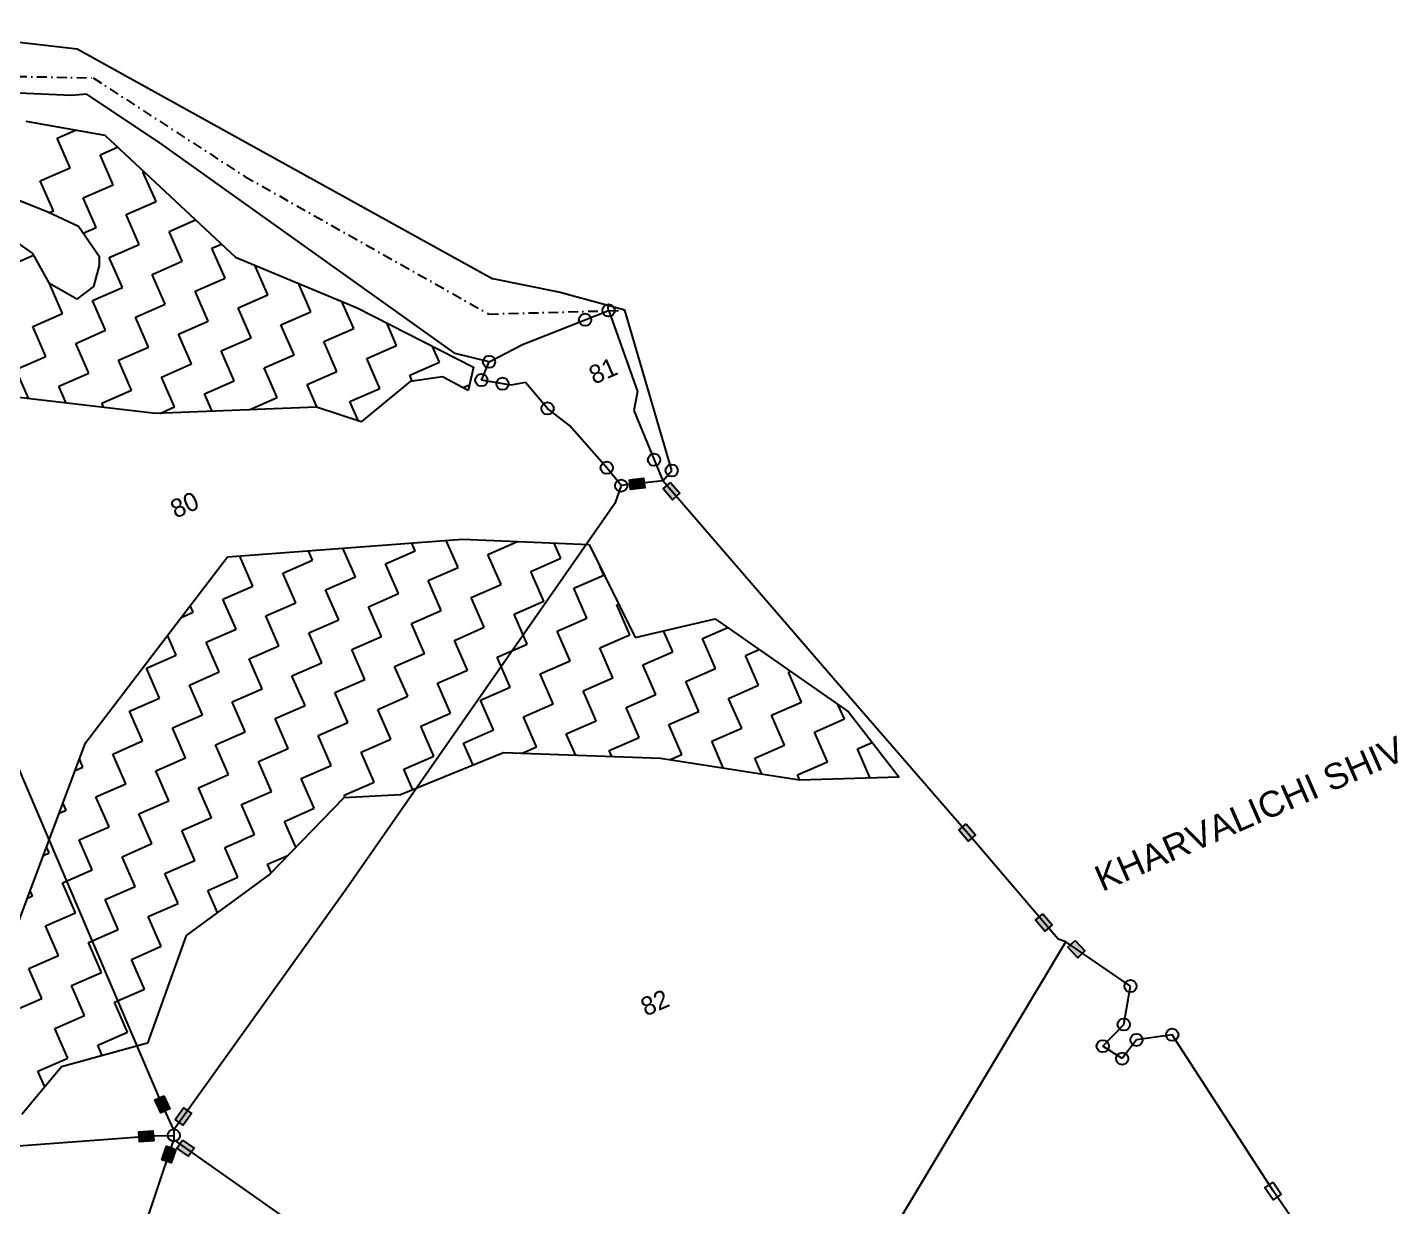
# Model space of a CAD drawing. Header units: metres. Extents: x 317389 to 323374, y 1888575 to 1892651.
# Drawn here: x 321421 to 322117, y 1891350 to 1891949 of the extents above; entities that cross this region are included whole.
import ezdxf

# ---------------------------------------------------------------- set-up
doc = ezdxf.new("R2010")
doc.units = ezdxf.units.M
doc.header["$MEASUREMENT"] = 0
doc.linetypes.add('DASHDOT', pattern=[1, 0.5, -0.25, 0, -0.25])
for name, color, linetype in [('POLY_HATCH', 12, 'Continuous'), ('POLY_PARCEL', 6, 'Continuous'), ('POLY_WATER', 4, 'Continuous'), ('TEXT_MAPOUT', 7, 'Continuous'), ('TEXT_PARCEL', 7, 'Continuous'), ('V_BOUND_LINE', 7, 'Continuous'), ('V_BOUND_STREAM_LINE', 7, 'DASHDOT')]:
    doc.layers.add(name, color=color, linetype=linetype)
doc.styles.get("Standard").update_dxf_attribs({"font": 'arial.ttf'})
doc.styles.add('TEXT_MAP', font='')
doc.styles.get('TEXT_MAP').set_extended_font_data('Kruti Dev 050')

msp = doc.modelspace()

# ---------------------------------------------------------------- hatches: boundary and pattern name
for points in [[(321734.27, 1891714.91), (321733.71, 1891719.9), (321726.49, 1891719.08), (321727.06, 1891714.09)], [(321748.39, 1891708.9), (321752.19, 1891712.18), (321747.44, 1891717.68), (321743.64, 1891714.39)], [(321898.6, 1891535.43), (321902.42, 1891538.7), (321897.7, 1891544.21), (321893.88, 1891540.95)], [(321937.57, 1891489.73), (321941.4, 1891492.99), (321936.69, 1891498.51), (321932.87, 1891495.26)], [(321954.36, 1891476.2), (321958.03, 1891479.63), (321953.07, 1891484.94), (321949.4, 1891481.5)], [(321488.27, 1891397.34), (321492.85, 1891399.42), (321489.83, 1891406.03), (321485.26, 1891403.95)], [(321503.94, 1891397), (321499.85, 1891399.93), (321495.62, 1891394.02), (321499.71, 1891391.1)], [(321477.09, 1891387.7), (321477.47, 1891382.69), (321484.71, 1891383.23), (321484.33, 1891388.24)], [(321502.48, 1891375.3), (321505.37, 1891379.41), (321499.42, 1891383.58), (321496.54, 1891379.47)], [(321488.91, 1891373.51), (321493.67, 1891371.9), (321495.99, 1891378.78), (321491.23, 1891380.39)]]:
    msp.add_hatch(color=256).paths.add_polyline_path(points)

# ---------------------------------------------------------------- linework, layer by layer
for points in [[(321726.49, 1891719.08), (321733.71, 1891719.9), (321734.27, 1891714.91), (321727.06, 1891714.09)], [(321747.44, 1891717.68), (321752.19, 1891712.18), (321748.39, 1891708.9), (321743.64, 1891714.39)], [(321897.7, 1891544.21), (321902.42, 1891538.7), (321898.6, 1891535.43), (321893.88, 1891540.95)], [(321936.69, 1891498.51), (321941.4, 1891492.99), (321937.57, 1891489.73), (321932.87, 1891495.26)], [(321953.07, 1891484.94), (321958.03, 1891479.63), (321954.36, 1891476.2), (321949.4, 1891481.5)], [(321489.83, 1891406.03), (321492.85, 1891399.42), (321488.27, 1891397.34), (321485.26, 1891403.95)], [(321495.62, 1891394.02), (321499.85, 1891399.93), (321503.94, 1891397), (321499.71, 1891391.1)], [(321484.71, 1891383.23), (321477.47, 1891382.69), (321477.09, 1891387.7), (321484.33, 1891388.24)], [(321499.42, 1891383.58), (321505.37, 1891379.41), (321502.48, 1891375.3), (321496.54, 1891379.47)], [(321495.99, 1891378.78), (321493.67, 1891371.9), (321488.91, 1891373.51), (321491.23, 1891380.39)], [(322053.61, 1891362.09), (322057.75, 1891356.13), (322053.62, 1891353.26), (322049.48, 1891359.23)]]:
    msp.add_lwpolyline(points, close=True)
for centre in [(321715.93, 1891805.13), (321703.97, 1891800.38), (321655.14, 1891778.98), (321651.25, 1891769.73), (321661.98, 1891767.87), (321684.91, 1891755.34), (321739.02, 1891729.25), (321714.99, 1891725.18), (321747.99, 1891723.76), (321722.36, 1891716.08), (321981.18, 1891461.78), (321977.76, 1891442.27), (321984.23, 1891434.44), (322002.41, 1891437.06), (321967.06, 1891431.25), (321976.95, 1891424.92), (321494.96, 1891385.95)]:
    msp.add_circle(centre, 3.11)
at = {"layer": 'POLY_HATCH'}
for p, q in [((321419.71, 1891901.22), (321459.92, 1891894.1)), ((321459.92, 1891894.1), (321526.32, 1891832.21)), ((321412.78, 1891862.42), (321430.99, 1891855.29)), ((321430.99, 1891855.29), (321446.48, 1891847.91)), ((321446.48, 1891847.91), (321456.92, 1891832.66)), ((321423.3, 1891834.01), (321406.87, 1891845.69)), ((321431.81, 1891818.86), (321423.3, 1891834.01)), ((321457.06, 1891828.01), (321454.18, 1891817.32)), ((321456.92, 1891832.66), (321457.06, 1891828.01)), ((321526.32, 1891832.21), (321588.17, 1891806.48)), ((321445.71, 1891810.79), (321431.81, 1891818.86)), ((321454.18, 1891817.32), (321445.71, 1891810.79)), ((321588.17, 1891806.48), (321647.22, 1891776.26)), ((321631.47, 1891771.32), (321615.06, 1891768.98)), ((321644.61, 1891764.5), (321631.47, 1891771.32)), ((321647.22, 1891776.26), (321644.61, 1891764.5)), ((321615.06, 1891768.98), (321590.15, 1891748.44)), ((321485.7, 1891752.74), (321414.63, 1891760.97)), ((321567.52, 1891755.94), (321485.7, 1891752.74)), ((321590.15, 1891748.44), (321567.52, 1891755.94)), ((321522.25, 1891679.98), (321641.73, 1891688.82)), ((321641.73, 1891688.82), (321705.98, 1891686.11)), ((321705.98, 1891686.11), (321729.38, 1891638.99)), ((321450.01, 1891585.47), (321522.25, 1891679.98)), ((321729.38, 1891638.99), (321770.12, 1891648.39)), ((321770.12, 1891648.39), (321837.88, 1891601.19)), ((321837.88, 1891601.19), (321863.54, 1891567.95)), ((321414.52, 1891490.24), (321450.01, 1891585.47)), ((321662.47, 1891580.38), (321610.17, 1891558.94)), ((321742.24, 1891577.47), (321662.47, 1891580.38)), ((321812.95, 1891566.4), (321742.24, 1891577.47)), ((321863.54, 1891567.95), (321812.95, 1891566.4)), ((321581.35, 1891557.53), (321543.66, 1891518.69)), ((321610.17, 1891558.94), (321581.35, 1891557.53)), ((321543.66, 1891518.69), (321501.2, 1891487.55)), ((321501.2, 1891487.55), (321481.65, 1891432.85)), ((321481.65, 1891432.85), (321437.89, 1891420.73)), ((321437.89, 1891420.73), (321417.64, 1891396.49))]:
    msp.add_line(p, q, dxfattribs=at)
at = {"layer": 'POLY_HATCH', "linetype": 'Continuous'}
for p, q in [((321435.64, 1891892.71), (321444.9, 1891896.76)), ((321442.27, 1891877.54), (321435.64, 1891892.71)), ((321457.45, 1891884.17), (321466.39, 1891888.07)), ((321464.08, 1891868.99), (321457.45, 1891884.17)), ((321427.09, 1891870.9), (321442.27, 1891877.54)), ((321479.26, 1891875.62), (321479.59, 1891875.77)), ((321485.89, 1891860.44), (321479.26, 1891875.62)), ((321433.72, 1891855.73), (321427.09, 1891870.9)), ((321448.9, 1891862.36), (321464.08, 1891868.99)), ((321455.53, 1891847.18), (321448.9, 1891862.36)), ((321431.82, 1891854.89), (321433.72, 1891855.73)), ((321470.71, 1891853.81), (321485.89, 1891860.44)), ((321448.95, 1891844.3), (321455.53, 1891847.18)), ((321477.34, 1891838.63), (321470.71, 1891853.81)), ((321492.52, 1891845.26), (321506, 1891851.15)), ((321499.15, 1891830.08), (321492.52, 1891845.26)), ((321409.99, 1891827.28), (321423.71, 1891833.28)), ((321462.16, 1891832), (321477.34, 1891838.63)), ((321514.33, 1891836.71), (321519.21, 1891838.84)), ((321520.96, 1891821.53), (321514.33, 1891836.71)), ((321468.79, 1891816.82), (321462.16, 1891832)), ((321483.97, 1891823.45), (321499.15, 1891830.08)), ((321542.77, 1891812.99), (321536.16, 1891828.11)), ((321490.61, 1891808.27), (321483.97, 1891823.45)), ((321505.78, 1891814.9), (321520.96, 1891821.53)), ((321431.81, 1891818.74), (321431.93, 1891818.79)), ((321438.44, 1891803.56), (321431.81, 1891818.74)), ((321453.62, 1891810.19), (321468.79, 1891816.82)), ((321512.42, 1891799.72), (321505.78, 1891814.9)), ((321527.59, 1891806.36), (321542.77, 1891812.99)), ((321564.58, 1891804.44), (321558.26, 1891818.92)), ((321460.25, 1891795.01), (321453.62, 1891810.19)), ((321475.43, 1891801.64), (321490.61, 1891808.27)), ((321534.23, 1891791.18), (321527.59, 1891806.36)), ((321586.39, 1891795.89), (321580.35, 1891809.73)), ((321423.26, 1891796.93), (321438.44, 1891803.56)), ((321482.06, 1891786.46), (321475.43, 1891801.64)), ((321497.24, 1891793.09), (321512.42, 1891799.72)), ((321549.4, 1891797.81), (321564.58, 1891804.44)), ((321608.2, 1891787.34), (321603.21, 1891798.79)), ((321429.89, 1891781.75), (321423.26, 1891796.93)), ((321445.07, 1891788.38), (321460.25, 1891795.01)), ((321503.87, 1891777.91), (321497.24, 1891793.09)), ((321556.04, 1891782.63), (321549.4, 1891797.81)), ((321571.22, 1891789.26), (321586.39, 1891795.89)), ((321451.7, 1891773.2), (321445.07, 1891788.38)), ((321466.88, 1891779.83), (321482.06, 1891786.46)), ((321519.05, 1891784.55), (321534.23, 1891791.18)), ((321525.68, 1891769.37), (321519.05, 1891784.55)), ((321577.85, 1891774.08), (321571.22, 1891789.26)), ((321593.03, 1891780.71), (321608.2, 1891787.34)), ((321630.01, 1891778.8), (321626.49, 1891786.87)), ((321414.71, 1891775.11), (321429.89, 1891781.75)), ((321473.51, 1891764.65), (321466.88, 1891779.83)), ((321488.69, 1891771.28), (321503.87, 1891777.91)), ((321540.86, 1891776), (321556.04, 1891782.63)), ((321599.66, 1891765.53), (321593.03, 1891780.71)), ((321614.84, 1891772.17), (321630.01, 1891778.8)), ((321421.22, 1891760.2), (321414.71, 1891775.11)), ((321436.52, 1891766.57), (321451.7, 1891773.2)), ((321495.32, 1891756.1), (321488.69, 1891771.28)), ((321547.49, 1891760.82), (321540.86, 1891776)), ((321562.67, 1891767.45), (321577.85, 1891774.08)), ((321616.16, 1891769.14), (321614.84, 1891772.17)), ((321440.26, 1891758), (321436.52, 1891766.57)), ((321458.33, 1891758.02), (321473.51, 1891764.65)), ((321510.5, 1891762.73), (321525.68, 1891769.37)), ((321567.73, 1891755.87), (321562.67, 1891767.45)), ((321584.48, 1891758.9), (321599.66, 1891765.53)), ((321641.89, 1891765.91), (321645.25, 1891767.38)), ((321459.3, 1891755.79), (321458.33, 1891758.02)), ((321514.38, 1891753.86), (321510.5, 1891762.73)), ((321533.25, 1891754.6), (321547.49, 1891760.82)), ((321588.86, 1891748.87), (321584.48, 1891758.9)), ((321487.8, 1891752.82), (321495.32, 1891756.1)), ((321639.45, 1891674.46), (321633.44, 1891688.2)), ((321654.62, 1891681.09), (321669.62, 1891687.64)), ((321528.48, 1891680.21), (321529.11, 1891680.48)), ((321535.11, 1891665.03), (321528.48, 1891680.21)), ((321565.47, 1891678.29), (321563.4, 1891683.02)), ((321587.28, 1891669.74), (321580.91, 1891684.32)), ((321602.46, 1891676.38), (321617.63, 1891683.01)), ((321617.63, 1891683.01), (321615.93, 1891686.91)), ((321661.26, 1891665.91), (321654.62, 1891681.09)), ((321691.61, 1891679.18), (321688.26, 1891686.86)), ((321550.29, 1891671.66), (321565.47, 1891678.29)), ((321609.09, 1891661.2), (321602.46, 1891676.38)), ((321624.27, 1891667.83), (321639.45, 1891674.46)), ((321676.43, 1891672.54), (321691.61, 1891679.18)), ((321713.42, 1891670.63), (321711.61, 1891674.77)), ((321556.92, 1891656.48), (321550.29, 1891671.66)), ((321572.1, 1891663.11), (321587.28, 1891669.74)), ((321630.9, 1891652.65), (321624.27, 1891667.83)), ((321683.07, 1891657.36), (321676.43, 1891672.54)), ((321698.25, 1891664), (321713.42, 1891670.63)), ((321519.93, 1891658.4), (321535.11, 1891665.03)), ((321578.73, 1891647.93), (321572.1, 1891663.11)), ((321593.91, 1891654.57), (321609.09, 1891661.2)), ((321646.08, 1891659.28), (321661.26, 1891665.91)), ((321652.71, 1891644.1), (321646.08, 1891659.28)), ((321704.88, 1891648.82), (321698.25, 1891664)), ((321504.75, 1891651.77), (321503.27, 1891655.15)), ((321526.56, 1891643.22), (321519.93, 1891658.4)), ((321541.74, 1891649.85), (321556.92, 1891656.48)), ((321600.54, 1891639.39), (321593.91, 1891654.57)), ((321615.72, 1891646.02), (321630.9, 1891652.65)), ((321667.89, 1891650.73), (321683.07, 1891657.36)), ((321720.06, 1891655.45), (321721, 1891655.86)), ((321726.69, 1891640.27), (321720.06, 1891655.45)), ((321498.65, 1891649.1), (321504.75, 1891651.77)), ((321548.37, 1891634.67), (321541.74, 1891649.85)), ((321563.55, 1891641.3), (321578.73, 1891647.93)), ((321622.35, 1891630.84), (321615.72, 1891646.02)), ((321674.52, 1891635.55), (321667.89, 1891650.73)), ((321689.7, 1891642.19), (321704.88, 1891648.82)), ((321496.2, 1891629.96), (321491.77, 1891640.1)), ((321511.38, 1891636.59), (321526.56, 1891643.22)), ((321570.18, 1891626.12), (321563.55, 1891641.3)), ((321585.36, 1891632.76), (321600.54, 1891639.39)), ((321637.53, 1891637.47), (321652.71, 1891644.1)), ((321696.33, 1891627.01), (321689.7, 1891642.19)), ((321711.51, 1891633.64), (321726.69, 1891640.27)), ((321748.5, 1891631.72), (321743.86, 1891642.33)), ((321763.68, 1891638.35), (321776.49, 1891643.95)), ((321770.31, 1891623.17), (321763.68, 1891638.35)), ((321518.01, 1891621.41), (321511.38, 1891636.59)), ((321533.19, 1891628.04), (321548.37, 1891634.67)), ((321591.99, 1891617.58), (321585.36, 1891632.76)), ((321644.16, 1891622.29), (321637.53, 1891637.47)), ((321659.34, 1891628.92), (321674.52, 1891635.55)), ((321718.14, 1891618.46), (321711.51, 1891633.64)), ((321733.32, 1891625.09), (321748.5, 1891631.72)), ((321785.49, 1891629.81), (321792.44, 1891632.84)), ((321481.02, 1891623.33), (321496.2, 1891629.96)), ((321539.82, 1891612.86), (321533.19, 1891628.04)), ((321555, 1891619.49), (321570.18, 1891626.12)), ((321607.17, 1891624.21), (321622.35, 1891630.84)), ((321665.97, 1891613.74), (321659.34, 1891628.92)), ((321681.15, 1891620.38), (321696.33, 1891627.01)), ((321739.95, 1891609.91), (321733.32, 1891625.09)), ((321792.12, 1891614.63), (321785.49, 1891629.81)), ((321487.66, 1891608.15), (321481.02, 1891623.33)), ((321502.83, 1891614.78), (321518.01, 1891621.41)), ((321561.63, 1891604.31), (321555, 1891619.49)), ((321576.81, 1891610.95), (321591.99, 1891617.58)), ((321613.8, 1891609.03), (321607.17, 1891624.21)), ((321628.98, 1891615.66), (321644.16, 1891622.29)), ((321687.78, 1891605.2), (321681.15, 1891620.38)), ((321702.96, 1891611.83), (321718.14, 1891618.46)), ((321755.13, 1891616.54), (321770.31, 1891623.17)), ((321807.3, 1891621.26), (321808.39, 1891621.74)), ((321813.93, 1891606.08), (321807.3, 1891621.26)), ((321509.47, 1891599.6), (321502.83, 1891614.78)), ((321524.64, 1891606.23), (321539.82, 1891612.86)), ((321583.44, 1891595.77), (321576.81, 1891610.95)), ((321635.61, 1891600.48), (321628.98, 1891615.66)), ((321650.79, 1891607.11), (321665.97, 1891613.74)), ((321709.59, 1891596.65), (321702.96, 1891611.83)), ((321761.76, 1891601.36), (321755.13, 1891616.54)), ((321776.94, 1891608), (321792.12, 1891614.63)), ((321472.48, 1891601.51), (321487.66, 1891608.15)), ((321531.28, 1891591.05), (321524.64, 1891606.23)), ((321546.46, 1891597.68), (321561.63, 1891604.31)), ((321598.62, 1891602.4), (321613.8, 1891609.03)), ((321657.42, 1891591.93), (321650.79, 1891607.11)), ((321672.6, 1891598.57), (321687.78, 1891605.2)), ((321724.77, 1891603.28), (321739.95, 1891609.91)), ((321783.57, 1891592.82), (321776.94, 1891608)), ((321798.75, 1891599.45), (321813.93, 1891606.08)), ((321835.74, 1891597.53), (321832.5, 1891604.94)), ((321479.11, 1891586.34), (321472.48, 1891601.51)), ((321494.29, 1891592.97), (321509.47, 1891599.6)), ((321553.09, 1891582.5), (321546.46, 1891597.68)), ((321605.26, 1891587.22), (321598.62, 1891602.4)), ((321620.43, 1891593.85), (321635.61, 1891600.48)), ((321679.23, 1891583.39), (321672.6, 1891598.57)), ((321694.41, 1891590.02), (321709.59, 1891596.65)), ((321731.4, 1891588.1), (321724.77, 1891603.28)), ((321746.58, 1891594.73), (321761.76, 1891601.36)), ((321805.38, 1891584.27), (321798.75, 1891599.45)), ((321820.56, 1891590.9), (321835.74, 1891597.53)), ((321457.15, 1891594.82), (321457.3, 1891594.88)), ((321457.3, 1891594.88), (321457.26, 1891594.96)), ((321500.92, 1891577.79), (321494.29, 1891592.97)), ((321516.1, 1891584.42), (321531.28, 1891591.05)), ((321568.27, 1891589.13), (321583.44, 1891595.77)), ((321627.07, 1891578.67), (321620.43, 1891593.85)), ((321642.24, 1891585.3), (321657.42, 1891591.93)), ((321699.21, 1891579.04), (321694.41, 1891590.02)), ((321753.21, 1891579.55), (321746.58, 1891594.73)), ((321768.39, 1891586.19), (321783.57, 1891592.82)), ((321827.19, 1891575.72), (321820.56, 1891590.9)), ((321463.93, 1891579.7), (321479.11, 1891586.34)), ((321522.73, 1891569.24), (321516.1, 1891584.42)), ((321574.9, 1891573.96), (321568.27, 1891589.13)), ((321590.08, 1891580.59), (321605.26, 1891587.22)), ((321647.14, 1891574.1), (321642.24, 1891585.3)), ((321671.6, 1891580.05), (321679.23, 1891583.39)), ((321716.22, 1891581.47), (321731.4, 1891588.1)), ((321774.4, 1891572.43), (321768.39, 1891586.19)), ((321790.2, 1891577.64), (321805.38, 1891584.27)), ((321842.37, 1891582.35), (321849.89, 1891585.64)), ((321448.75, 1891573.07), (321446.94, 1891577.23)), ((321470.56, 1891564.53), (321463.93, 1891579.7)), ((321485.74, 1891571.16), (321500.92, 1891577.79)), ((321537.91, 1891575.87), (321553.09, 1891582.5)), ((321544.54, 1891560.69), (321537.91, 1891575.87)), ((321596.71, 1891565.41), (321590.08, 1891580.59)), ((321611.89, 1891572.04), (321627.07, 1891578.67)), ((321717.58, 1891578.37), (321716.22, 1891581.47)), ((321746.8, 1891576.75), (321753.21, 1891579.55)), ((321793.8, 1891569.4), (321790.2, 1891577.64)), ((321812.01, 1891569.09), (321827.19, 1891575.72)), ((321848.86, 1891567.5), (321842.37, 1891582.35)), ((321444.73, 1891571.32), (321448.75, 1891573.07)), ((321492.37, 1891555.98), (321485.74, 1891571.16)), ((321507.55, 1891562.61), (321522.73, 1891569.24)), ((321559.72, 1891567.32), (321574.9, 1891573.96)), ((321616.48, 1891561.52), (321611.89, 1891572.04)), ((321813.19, 1891566.41), (321812.01, 1891569.09)), ((321455.38, 1891557.89), (321470.56, 1891564.53)), ((321514.18, 1891547.43), (321507.55, 1891562.61)), ((321566.35, 1891552.15), (321559.72, 1891567.32)), ((321581.53, 1891558.78), (321596.71, 1891565.41)), ((321440.2, 1891551.26), (321438.61, 1891554.9)), ((321462.01, 1891542.71), (321455.38, 1891557.89)), ((321477.19, 1891549.35), (321492.37, 1891555.98)), ((321529.36, 1891554.06), (321544.54, 1891560.69)), ((321582.06, 1891557.57), (321581.53, 1891558.78)), ((321436.69, 1891549.73), (321440.2, 1891551.26)), ((321483.82, 1891534.17), (321477.19, 1891549.35)), ((321535.99, 1891538.88), (321529.36, 1891554.06)), ((321551.17, 1891545.51), (321566.35, 1891552.15)), ((321446.83, 1891536.08), (321462.01, 1891542.71)), ((321499, 1891540.8), (321514.18, 1891547.43)), ((321505.63, 1891525.62), (321499, 1891540.8)), ((321556.92, 1891532.35), (321551.17, 1891545.51)), ((321453.47, 1891520.9), (321446.83, 1891536.08)), ((321468.64, 1891527.54), (321483.82, 1891534.17)), ((321520.81, 1891532.25), (321535.99, 1891538.88)), ((321428.64, 1891528.14), (321431.65, 1891529.45)), ((321431.65, 1891529.45), (321430.29, 1891532.57)), ((321475.28, 1891512.36), (321468.64, 1891527.54)), ((321527.44, 1891517.07), (321520.81, 1891532.25)), ((321542.62, 1891523.7), (321552.87, 1891528.18)), ((321438.29, 1891514.27), (321453.47, 1891520.9)), ((321490.45, 1891518.99), (321505.63, 1891525.62)), ((321544.46, 1891519.51), (321542.62, 1891523.7)), ((321444.92, 1891499.09), (321438.29, 1891514.27)), ((321497.09, 1891503.81), (321490.45, 1891518.99)), ((321512.26, 1891510.44), (321527.44, 1891517.07)), ((321420.6, 1891506.55), (321423.11, 1891507.64)), ((321423.11, 1891507.64), (321421.97, 1891510.24)), ((321460.1, 1891505.73), (321475.28, 1891512.36)), ((321517.15, 1891499.25), (321512.26, 1891510.44)), ((321429.74, 1891492.46), (321444.92, 1891499.09)), ((321466.73, 1891490.55), (321460.1, 1891505.73)), ((321481.91, 1891497.18), (321497.09, 1891503.81)), ((321436.37, 1891477.28), (321429.74, 1891492.46)), ((321488.54, 1891482), (321481.91, 1891497.18)), ((321451.55, 1891483.92), (321466.73, 1891490.55)), ((321458.18, 1891468.74), (321451.55, 1891483.92)), ((321473.36, 1891475.37), (321488.54, 1891482)), ((321421.19, 1891470.65), (321436.37, 1891477.28)), ((321479.99, 1891460.19), (321473.36, 1891475.37)), ((321427.82, 1891455.47), (321421.19, 1891470.65)), ((321443, 1891462.1), (321458.18, 1891468.74)), ((321449.63, 1891446.93), (321443, 1891462.1)), ((321464.81, 1891453.56), (321479.99, 1891460.19)), ((321412.64, 1891448.84), (321427.82, 1891455.47)), ((321471.44, 1891438.38), (321464.81, 1891453.56)), ((321434.45, 1891440.29), (321449.63, 1891446.93)), ((321441.09, 1891425.12), (321434.45, 1891440.29)), ((321456.26, 1891431.75), (321471.44, 1891438.38)), ((321458.58, 1891426.46), (321456.26, 1891431.75)), ((321425.91, 1891418.48), (321441.09, 1891425.12)), ((321429.38, 1891410.54), (321425.91, 1891418.48))]:
    msp.add_line(p, q, dxfattribs=at)
at = {"layer": 'POLY_PARCEL'}
for p, q in [((321715.93, 1891805.13), (321715.46, 1891807.55)), ((321672.1, 1891787.72), (321715.47, 1891804.94)), ((321715.47, 1891804.94), (321715.93, 1891805.13)), ((321715.93, 1891805.13), (321715.99, 1891804.96)), ((321715.99, 1891804.96), (321730.55, 1891763.96)), ((321655.14, 1891778.98), (321672.1, 1891787.72)), ((321651.25, 1891769.73), (321655.14, 1891778.98)), ((321666.17, 1891767.15), (321651.25, 1891769.73)), ((321673.75, 1891768.47), (321666.17, 1891767.15)), ((321684.91, 1891755.34), (321673.75, 1891768.47)), ((321730.55, 1891763.96), (321728.76, 1891754.29)), ((321696.04, 1891746.66), (321684.91, 1891755.34)), ((321728.76, 1891754.29), (321743.44, 1891718.47)), ((321714.99, 1891725.18), (321696.04, 1891746.66)), ((321722.36, 1891716.08), (321714.99, 1891725.18)), ((321722.36, 1891716.08), (321719.08, 1891706.93)), ((321743.44, 1891718.47), (321722.36, 1891716.08)), ((321719.08, 1891706.93), (321582.56, 1891511.1)), ((321489.05, 1891401.69), (321365.91, 1891689.33)), ((321582.56, 1891511.1), (321494.94, 1891388.76)), ((321780.26, 1891203.57), (321948.34, 1891484.24)), ((321494.94, 1891388.76), (321489.05, 1891401.69)), ((321494.94, 1891388.76), (321494.96, 1891385.95)), ((321336.1, 1891374.63), (321484.19, 1891385.71)), ((321435.85, 1891208.19), (321494.97, 1891383.64)), ((321484.19, 1891385.71), (321494.96, 1891385.95)), ((321494.96, 1891385.95), (321494.97, 1891383.64)), ((321494.97, 1891383.64), (321771.05, 1891189.76))]:
    msp.add_line(p, q, dxfattribs=at)
at = {"layer": 'POLY_WATER'}
for p, q in [((321352.88, 1891948.93), (321445.79, 1891938.03)), ((321445.79, 1891938.03), (321530.87, 1891890.91)), ((321442.97, 1891914.29), (321333.75, 1891919)), ((321450.77, 1891915), (321442.97, 1891914.29)), ((321488.95, 1891889.45), (321450.77, 1891915)), ((321638.02, 1891783.22), (321488.95, 1891889.45)), ((321530.87, 1891890.91), (321657.16, 1891821.09)), ((321690.7, 1891814.32), (321657.16, 1891821.09)), ((321715.46, 1891807.55), (321690.7, 1891814.32)), ((321724.12, 1891805.18), (321715.46, 1891807.55)), ((321655.14, 1891778.98), (321638.02, 1891783.22))]:
    msp.add_line(p, q, dxfattribs=at)
at = {"layer": 'V_BOUND_LINE'}
for p, q in [((321747.99, 1891723.76), (321724.12, 1891805.18)), ((321743.44, 1891718.47), (321747.99, 1891723.76)), ((321827.79, 1891620.84), (321743.44, 1891718.47)), ((321900.95, 1891536.6), (321827.79, 1891620.84)), ((321944.36, 1891485.64), (321900.95, 1891536.6)), ((321948.34, 1891484.24), (321944.36, 1891485.64)), ((321981.18, 1891461.78), (321948.34, 1891484.24)), ((321977.76, 1891442.27), (321981.18, 1891461.78)), ((321967.06, 1891431.25), (321977.76, 1891442.27)), ((322002.41, 1891437.06), (321984.23, 1891434.44)), ((322053.62, 1891357.68), (322002.41, 1891437.06)), ((321976.95, 1891424.92), (321967.06, 1891431.25)), ((321984.23, 1891434.44), (321976.95, 1891424.92)), ((322105.38, 1891283.13), (322053.62, 1891357.68))]:
    msp.add_line(p, q, dxfattribs=at)
at = {"layer": 'V_BOUND_STREAM_LINE', "ltscale": 10}
for p, q in [((321415.3, 1891924.04), (321453.91, 1891923.28)), ((321453.91, 1891923.28), (321530.99, 1891873.22)), ((321530.99, 1891873.22), (321655.02, 1891803.27)), ((321655.02, 1891803.27), (321715.47, 1891804.94)), ((321715.47, 1891804.94), (321715.99, 1891804.96)), ((321715.99, 1891804.96), (321724.12, 1891805.18))]:
    msp.add_line(p, q, dxfattribs=at)

# ---------------------------------------------------------------- texts
at = {"layer": 'TEXT_MAPOUT', "ltscale": 10}
msp.add_text('KHARVALICHI SHIV', height=13.0428, rotation=23.59957, dxfattribs=at).set_placement((321966.76, 1891509.6))
at = {"layer": 'TEXT_PARCEL', "style": 'TEXT_MAP'}
for s, p in [('81', (321708.56, 1891767.32)), ('80', (321495.85, 1891699.25)), ('82', (321734.89, 1891446.28))]:
    msp.add_text(s, height=9.391, rotation=23.59957, dxfattribs=at).set_placement(p)

doc.saveas('drawing.dxf')
